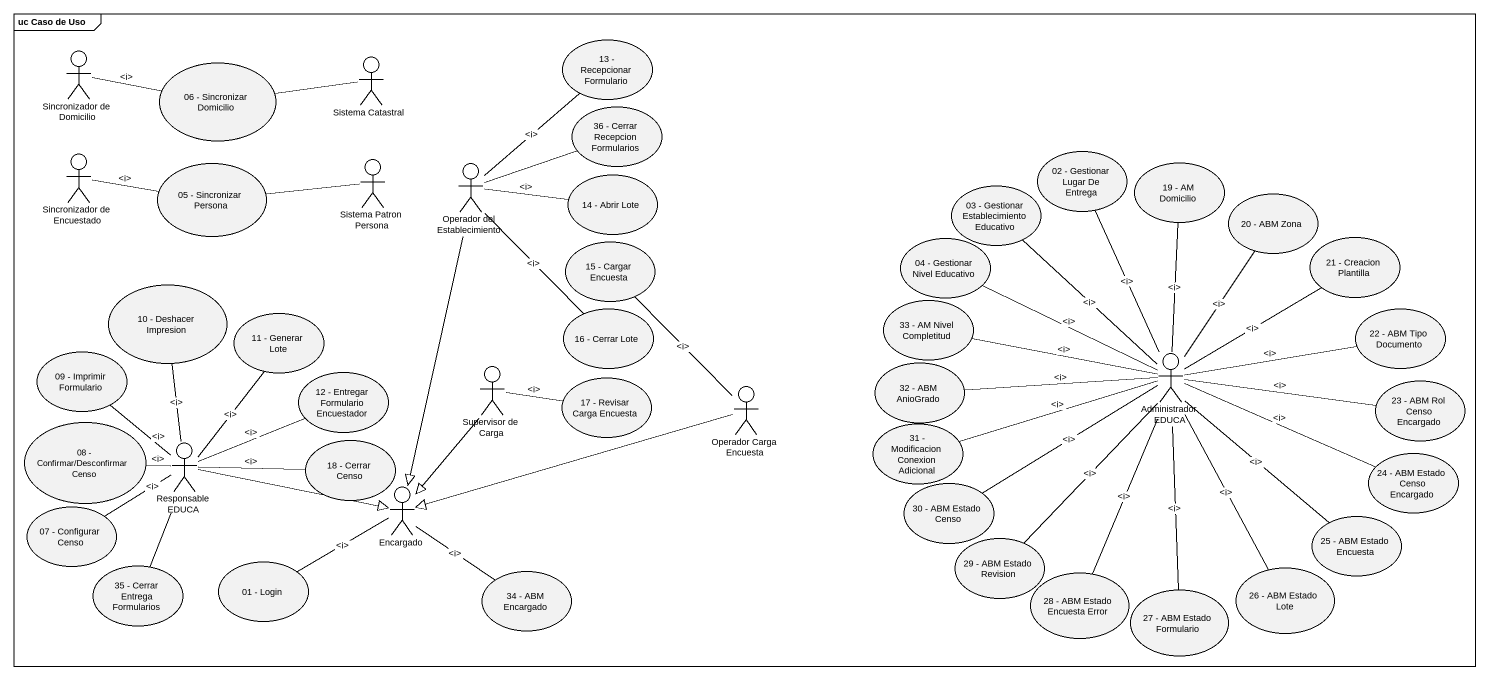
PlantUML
@startuml
mainframe uc Caso de Uso
actor "Sincronizador de Domicilio" as Sincronizador_de_Domicilio
usecase "13 - Recepcionar Formulario" as u13_Recepcionar_Formulario
usecase "06 - Sincronizar Domicilio" as u06_Sincronizar_Domicilio
actor "Sistema Catastral" as Sistema_Catastral
usecase "36 - Cerrar Recepcion Formularios" as u36_Cerrar_Recepcion
actor "Sincronizador de Encuestado" as Sincronizador_de_Encuestado
usecase "05 - Sincronizar Persona" as u05_Sincronizar_Persona
actor "Sistema Patron Persona" as Sistema_Patron_Persona
actor "Operador del Establecimiento" as Operador_del_Establecimiento
usecase "02 - Gestionar Lugar De Entrega" as u02_Gestionar_Lugar_De
usecase "19 - AM Domicilio" as u19_AM_Domicilio
usecase "14 - Abrir Lote" as u14_Abrir_Lote
usecase "03 - Gestionar Establecimiento Educativo" as u03_Gestionar
usecase "20 - ABM Zona" as u20_ABM_Zona
usecase "15 - Cargar Encuesta" as u15_Cargar_Encuesta
usecase "04 - Gestionar Nivel Educativo" as u04_Gestionar_Nivel_Educativo
usecase "21 - Creacion Plantilla" as u21_Creacion_Plantilla
usecase "10 - Deshacer Impresion" as u10_Deshacer_Impresion
usecase "11 - Generar Lote" as u11_Generar_Lote
usecase "16 - Cerrar Lote" as u16_Cerrar_Lote
usecase "33 - AM Nivel Completitud" as u33_AM_Nivel_Completitud
usecase "22 - ABM Tipo Documento" as u22_ABM_Tipo_Documento
usecase "09 - Imprimir Formulario" as u09_Imprimir_Formulario
usecase "32 - ABM AnioGrado" as u32_ABM_AnioGrado
actor "Administrador EDUCA" as Administrador_EDUCA
usecase "12 - Entregar Formulario Encuestador" as u12_Entregar_Formulario
actor "Supervisor de Carga" as Supervisor_de_Carga
usecase "17 - Revisar Carga Encuesta" as u17_Revisar_Carga_Encuesta
actor "Operador Carga Encuesta" as Operador_Carga_Encuesta
usecase "23 - ABM Rol Censo Encargado" as u23_ABM_Rol_Censo_Encargado
usecase "08 - Confirmar/Desconfirmar Censo" as u08_Confirmar_Desconfirmar
usecase "18 - Cerrar Censo" as u18_Cerrar_Censo
usecase "31 - Modificacion Conexion Adicional" as u31_Modificacion_Conexion
actor "Responsable EDUCA" as Responsable_EDUCA
usecase "24 - ABM Estado Censo Encargado" as u24_ABM_Estado_Censo
usecase "07 - Configurar Censo" as u07_Configurar_Censo
actor Encargado
usecase "30 - ABM Estado Censo" as u30_ABM_Estado_Censo
usecase "25 - ABM Estado Encuesta" as u25_ABM_Estado_Encuesta
usecase "29 - ABM Estado Revision" as u29_ABM_Estado_Revision
usecase "35 - Cerrar Entrega Formularios" as u35_Cerrar_Entrega
usecase "01 - Login" as u01_Login
usecase "34 - ABM Encargado" as u34_ABM_Encargado
usecase "28 - ABM Estado Encuesta Error" as u28_ABM_Estado_Encuesta_Error
usecase "27 - ABM Estado Formulario" as u27_ABM_Estado_Formulario
usecase "26 - ABM Estado Lote" as u26_ABM_Estado_Lote
Sincronizador_de_Domicilio -right- u06_Sincronizar_Domicilio : ~<i>
Sistema_Catastral -left- u06_Sincronizar_Domicilio
Sincronizador_de_Encuestado -right- u05_Sincronizar_Persona : ~<i>
Sistema_Patron_Persona -left- u05_Sincronizar_Persona
Operador_del_Establecimiento -up- u13_Recepcionar_Formulario : ~<i>
Operador_del_Establecimiento -right- u36_Cerrar_Recepcion
Operador_del_Establecimiento -right- u14_Abrir_Lote : ~<i>
Operador_del_Establecimiento -- u16_Cerrar_Lote : ~<i>
Operador_del_Establecimiento --|> Encargado
Administrador_EDUCA -up- u02_Gestionar_Lugar_De : ~<i>
Administrador_EDUCA -up- u19_AM_Domicilio : ~<i>
Administrador_EDUCA -up- u03_Gestionar : ~<i>
Administrador_EDUCA -up- u20_ABM_Zona : ~<i>
Administrador_EDUCA -left- u04_Gestionar_Nivel_Educativo : ~<i>
Administrador_EDUCA -up- u21_Creacion_Plantilla : ~<i>
Administrador_EDUCA -left- u33_AM_Nivel_Completitud : ~<i>
Administrador_EDUCA -right- u22_ABM_Tipo_Documento : ~<i>
Administrador_EDUCA -left- u32_ABM_AnioGrado : ~<i>
Administrador_EDUCA -right- u23_ABM_Rol_Censo_Encargado : ~<i>
Administrador_EDUCA -left- u31_Modificacion_Conexion : ~<i>
Administrador_EDUCA -right- u24_ABM_Estado_Censo : ~<i>
Administrador_EDUCA -left- u30_ABM_Estado_Censo : ~<i>
Administrador_EDUCA -- u25_ABM_Estado_Encuesta : ~<i>
Administrador_EDUCA -- u29_ABM_Estado_Revision : ~<i>
Administrador_EDUCA -- u28_ABM_Estado_Encuesta_Error : ~<i>
Administrador_EDUCA -- u27_ABM_Estado_Formulario : ~<i>
Administrador_EDUCA -- u26_ABM_Estado_Lote : ~<i>
Supervisor_de_Carga -right- u17_Revisar_Carga_Encuesta : ~<i>
Supervisor_de_Carga --|> Encargado
Operador_Carga_Encuesta -up- u15_Cargar_Encuesta : ~<i>
Operador_Carga_Encuesta -left-|> Encargado
Responsable_EDUCA -up- u10_Deshacer_Impresion : ~<i>
Responsable_EDUCA -up- u11_Generar_Lote : ~<i>
Responsable_EDUCA -up- u09_Imprimir_Formulario : ~<i>
Responsable_EDUCA -right- u12_Entregar_Formulario : ~<i>
Responsable_EDUCA -left- u08_Confirmar_Desconfirmar : ~<i>
Responsable_EDUCA -right- u18_Cerrar_Censo : ~<i>
Responsable_EDUCA -left- u07_Configurar_Censo : ~<i>
Responsable_EDUCA -right-|> Encargado
Responsable_EDUCA -- u35_Cerrar_Entrega
Encargado -left- u01_Login : ~<i>
Encargado -- u34_ABM_Encargado : ~<i>
@enduml
